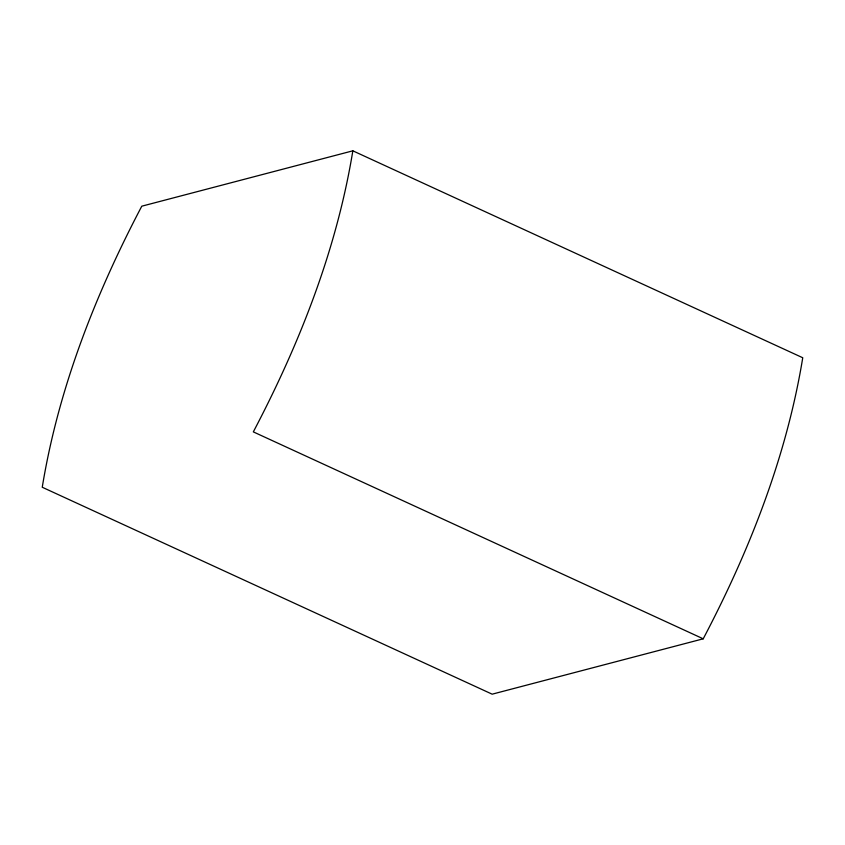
<?xml version="1.0" encoding="UTF-8"?>
<svg xmlns="http://www.w3.org/2000/svg" width="845" height="845" viewBox="0 0 845 845"><rect width="100%" height="100%" fill="white"/><g stroke="black" fill="none" stroke-linecap="round" stroke-linejoin="round"><path stroke-width="1.27" d="M352.84 150.822C336.68 249.497 299.669 343.672 253.32 431.879L703.22 638.809C749.578 550.613 786.589 456.437 802.75 357.752L352.84 150.822L141.78 206.191C95.422 294.387 58.411 388.563 42.25 487.248L492.16 694.178L703.22 638.809"/></g></svg>
